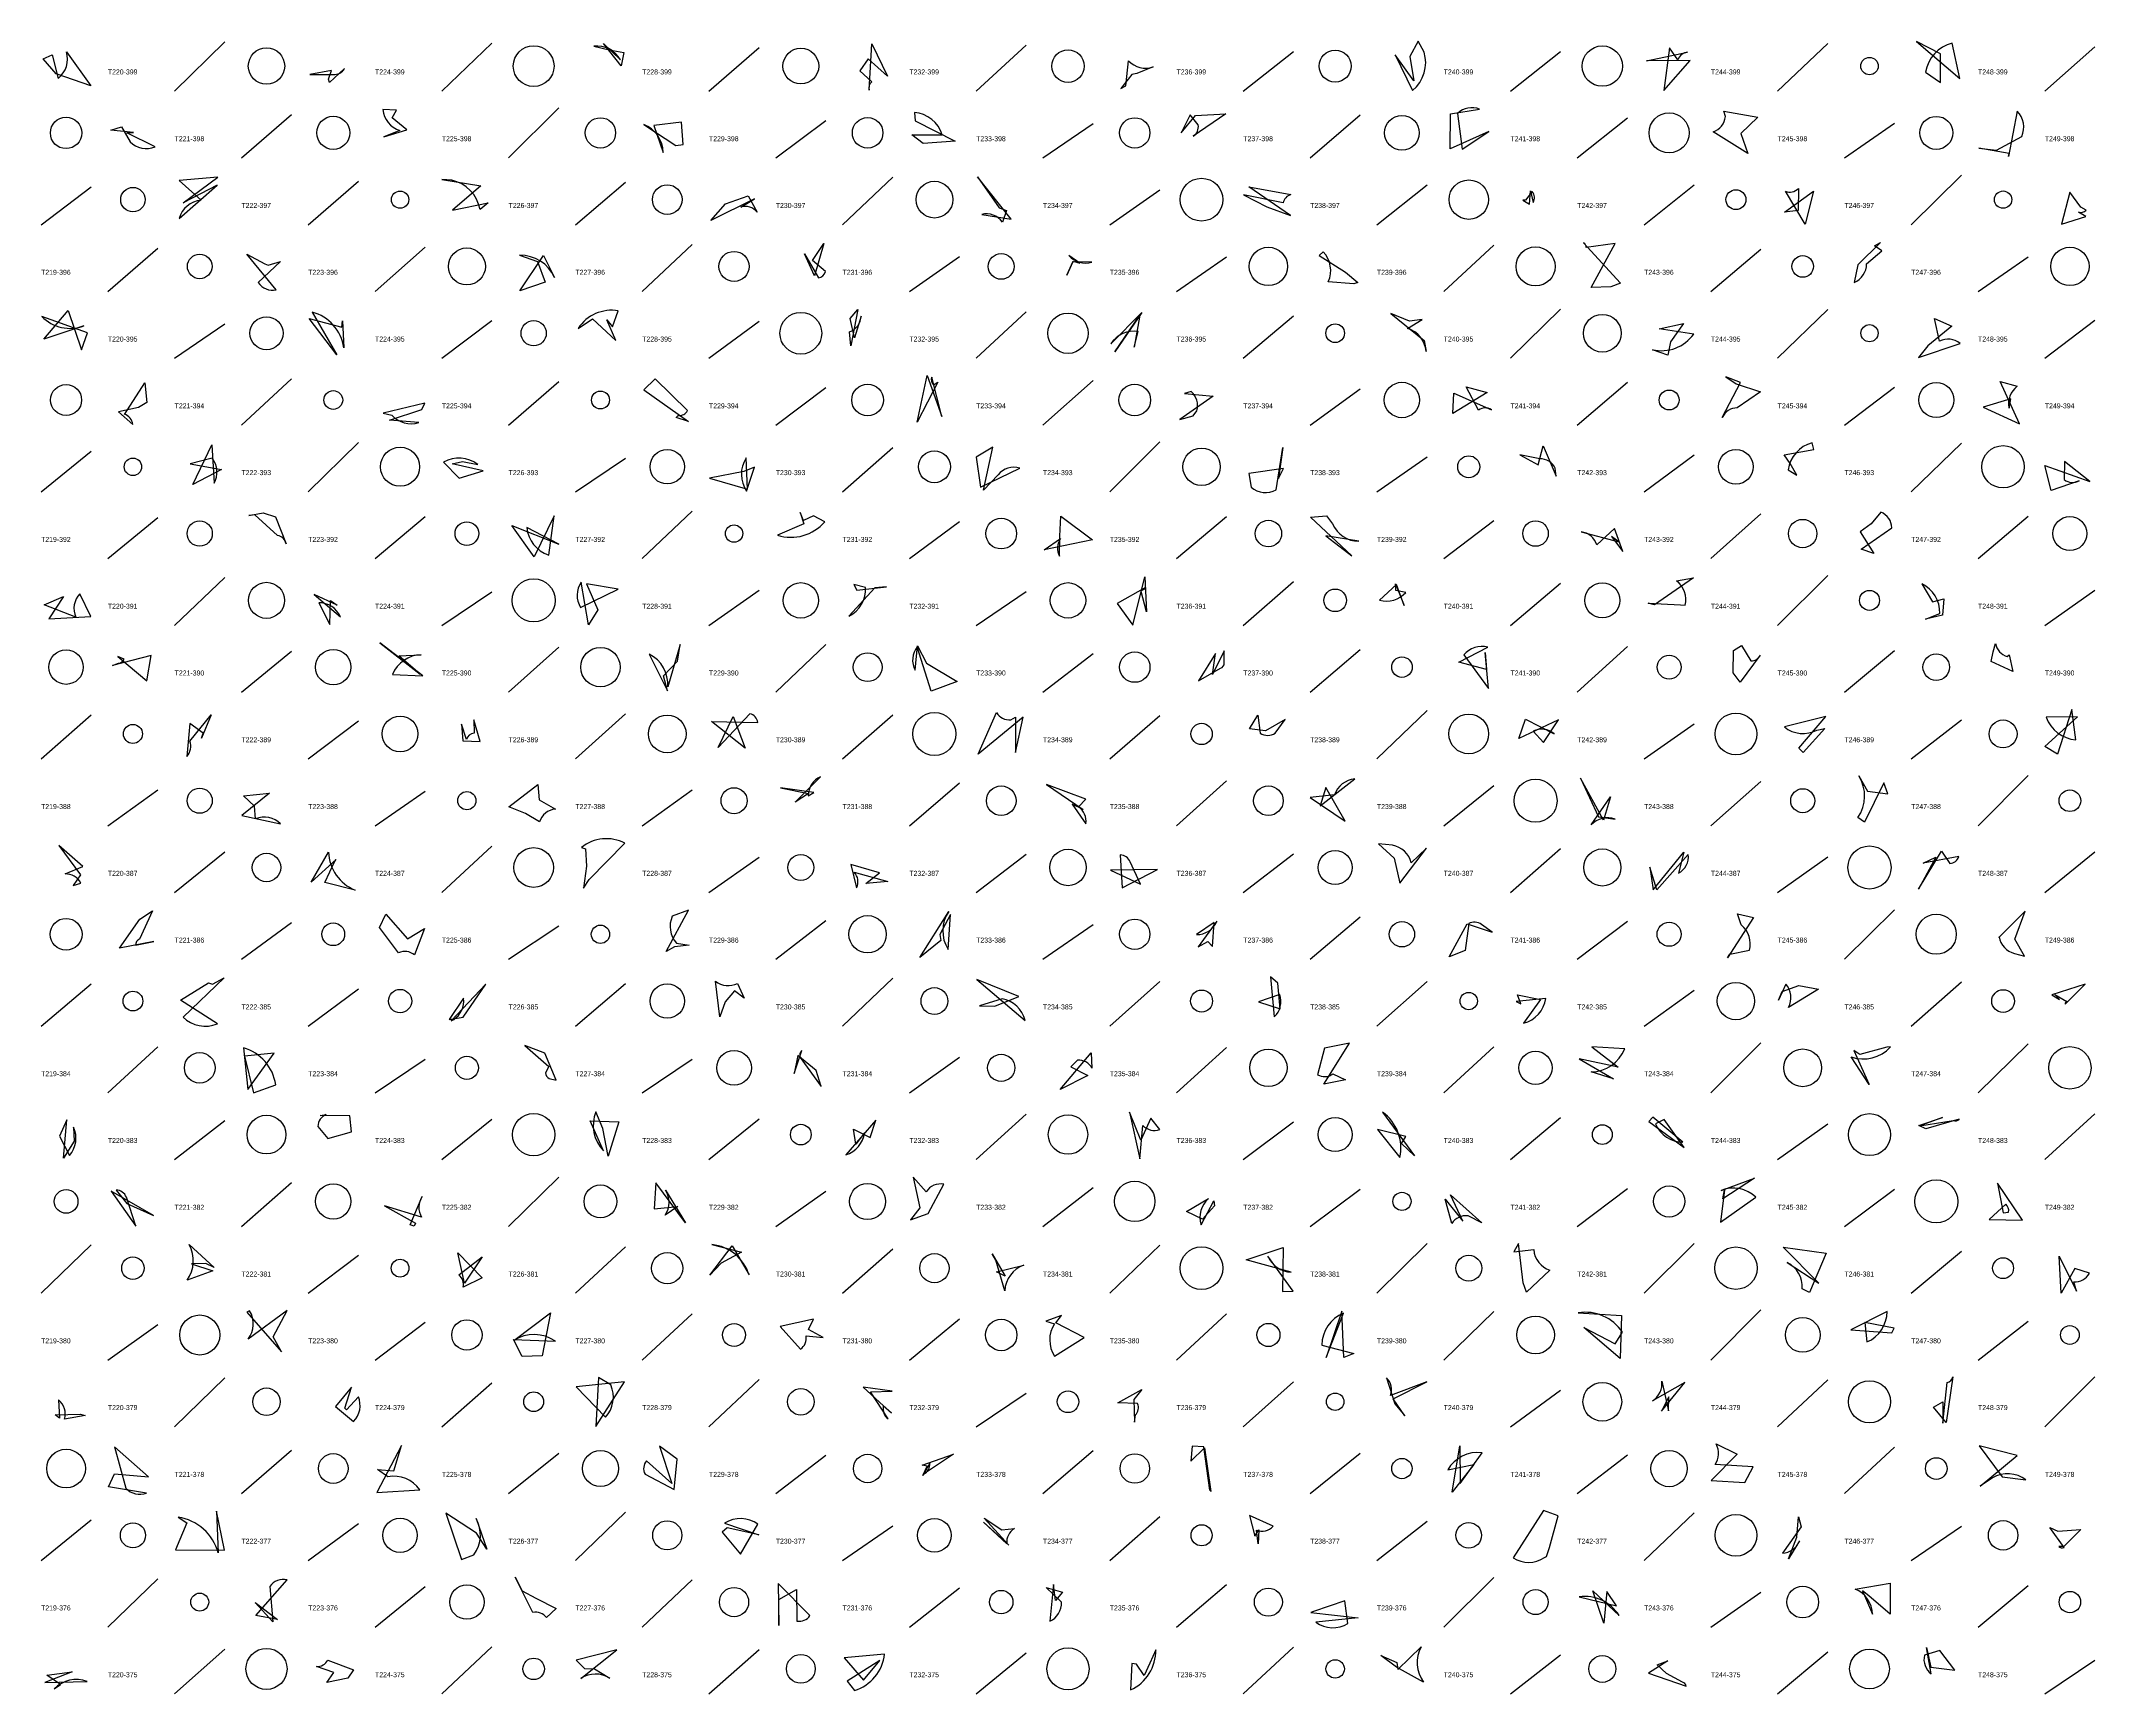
# Model space of a CAD drawing. Header units: millimetres. Extents: x -1 to 9990, y 0 to 15990.
# Drawn here: x 8760 to 9990, y 15000 to 15990 of the extents above; entities that cross this region are included whole.
import ezdxf

# ---------------------------------------------------------------- set-up
doc = ezdxf.new("R2010")
doc.units = ezdxf.units.MM
doc.layers.add('TEXT', color=3, linetype='Continuous')
doc.layers.add('WALL', color=1, linetype='Continuous')

msp = doc.modelspace()

# ---------------------------------------------------------------- linework, layer by layer
for points in [[(8761.3, 15979.4), (8766.6, 15981.8), (8770.3, 15967.6, 0.3), (8775.2, 15983.5), (8789.7, 15963.1), (8769.1, 15970.3)], [(9107.4, 15975.2), (9096.8, 15988.6), (9107, 15978.8, 0.3), (9091, 15986.9), (9100.3, 15984.8), (9109, 15983.1)], [(9255.3, 15979.4), (9250.4, 15972.2), (9257.5, 15965.5, 0.3), (9255.9, 15960.6), (9257.5, 15988.3), (9267, 15968.9)], [(9406.6, 15961.5), (9409.6, 15963.1), (9411.3, 15978.2, 0.3), (9426, 15974.5), (9416.3, 15970.5), (9413.3, 15969.9)], [(9582.1, 15966.2), (9570.9, 15981.8), (9581.4, 15960.4, 0.3), (9588.3, 15983.4), (9584.7, 15990), (9579.7, 15980.8)], [(9747.7, 15978.4), (9721.5, 15978.1), (9746.1, 15983.3, 0.3), (9740.3, 15978.8), (9735.2, 15985.9), (9731.8, 15960.3)], [(9883.1, 15989.8), (9909, 15967.5), (9904.5, 15988.8, 0.3), (9888.6, 15971.3), (9897.5, 15965.2), (9897.5, 15982.4)], [(8934, 15972.4), (8921, 15969.9), (8934.9, 15970, 0.3), (8941.8, 15973.6), (8932.8, 15965.1), (8932.2, 15967.2)], [(8970.2, 15944), (8972.8, 15948.6), (8964.6, 15949, 0.3), (8974.8, 15936.5), (8965.2, 15932.7), (8979, 15936.8)], [(9143.6, 15941.5), (9126.9, 15939.5), (9132.6, 15923.2, 0.3), (9120.9, 15940.1), (9140.2, 15927.4), (9144.6, 15928.1)], [(9288.2, 15928.6), (9281.5, 15933.9), (9299.7, 15933.8, 0.3), (9283, 15947.3), (9283.5, 15942.3), (9307.4, 15930)], [(9451.4, 15945.4), (9469.6, 15946.5), (9450, 15933, 0.3), (9453, 15939.8), (9448.1, 15945.8), (9442.8, 15935)], [(9603.8, 15925.4), (9604, 15946.5), (9621.5, 15949.2, 0.3), (9608.3, 15946.6), (9611.1, 15925.2), (9627, 15935.9)], [(9778, 15934.6), (9782.1, 15922.6), (9761.4, 15935.6, 0.3), (9768.7, 15944.8), (9767.8, 15948), (9788.1, 15944.5)], [(9920.5, 15925.8), (9931.1, 15924.7), (9946.2, 15932.9, 0.3), (9943.5, 15948.1), (9938.3, 15920.9), (9938.6, 15922.6)], [(8801.8, 15936.6), (8808.1, 15938.6), (8813.3, 15929.6, 0.3), (8828.3, 15926.6), (8811.3, 15935), (8815.3, 15935.3)], [(8865.8, 15908.4), (8842.6, 15906.5), (8855.8, 15894.7, 0.3), (8842.6, 15883.7), (8865.5, 15903.7), (8845.1, 15893)], [(9006.3, 15888.7), (9027.8, 15893), (9022.9, 15889.2, 0.3), (9005.9, 15906.7), (9000.1, 15907), (9023.3, 15903.2)], [(9333.7, 15890.2), (9338.1, 15888.6), (9335.7, 15881.6, 0.3), (9323.3, 15886.2), (9341, 15883.4), (9320.9, 15908.6)], [(9169.8, 15892.5), (9183.4, 15897.3), (9188.9, 15887.5, 0.3), (9179.1, 15890.6), (9187.2, 15895.5), (9161.1, 15882.5)], [(9508.2, 15885.6), (9483.2, 15902.6), (9508.5, 15898, 0.3), (9503.9, 15893), (9480.2, 15897.8), (9494.1, 15890.8)], [(9651.4, 15892.3), (9652, 15900.3), (9653.6, 15893.3, 0.3), (9653, 15899.9), (9649, 15894.7), (9647.4, 15894.6)], [(9821.5, 15900), (9816.4, 15880.3), (9804.6, 15900, 0.3), (9812.4, 15901.7), (9812.3, 15888.5), (9804, 15887.5)], [(9969.9, 15880.3), (9984.5, 15885), (9980.1, 15887.6, 0.3), (9984.8, 15888.7), (9981.5, 15890.6), (9975, 15899.5)], [(9223.1, 15849.4), (9217.1, 15862.5), (9225.5, 15848.2, 0.3), (9229.7, 15851.9), (9222, 15858.5), (9228.8, 15868.7)], [(9688.4, 15842.4), (9702.7, 15868.8), (9685.4, 15866.3, 0.3), (9683.7, 15869.2), (9705.8, 15844.9), (9700.1, 15842.7)], [(9861.5, 15869.3), (9848, 15855.9), (9845.8, 15845.4, 0.3), (9853.3, 15856.6), (9862.4, 15864.3), (9857.9, 15867.3)], [(8896, 15855.8), (8903.3, 15858), (8890, 15845.3, 0.3), (8900.8, 15841), (8883.2, 15862.4), (8894.1, 15856.6)], [(9046.8, 15840.4), (9060.9, 15861.5), (9067.5, 15848.4, 0.3), (9046.5, 15861.7), (9057.2, 15857.9), (9061.9, 15845.5)], [(9378, 15858.1), (9382.1, 15856.9), (9375.5, 15861.6, 0.3), (9389.3, 15857.6), (9377.9, 15857.7), (9374.4, 15849.7)], [(9548.5, 15845.4), (9546.2, 15844.5), (9530.9, 15845.8, 0.3), (9527.9, 15863.8), (9525.4, 15861.6), (9541.1, 15851.5)], [(8784.2, 15805.1), (8787.8, 15815.3), (8760.4, 15825.1, 0.3), (8785.7, 15819.4), (8761.6, 15811.4), (8776.3, 15828.7)], [(8940.1, 15818.7), (8940.6, 15822.5), (8941.3, 15806.3, 0.3), (8922.3, 15827.6), (8937.1, 15802), (8920.6, 15823.8)], [(9098.8, 15823), (9102.2, 15818.9), (9105.7, 15828.4, 0.3), (9081.7, 15817.9), (9090.3, 15823.7), (9104.3, 15810.7)], [(9249.2, 15829.2), (9244.9, 15807.4), (9244.2, 15815.8, 0.3), (9251.1, 15825.3), (9247.2, 15812.3), (9244.5, 15823.9)], [(9418, 15825.8), (9414.7, 15806.6), (9417.1, 15816, 0.3), (9400.6, 15808.6), (9419.2, 15827.5), (9403, 15803.8)], [(9568.4, 15826.8), (9588.3, 15810.6), (9589.5, 15804.1, 0.3), (9578.4, 15817.9), (9587.1, 15823.2), (9579.6, 15822.2)], [(9735.8, 15809.9), (9734.3, 15801.8), (9725, 15805.1, 0.3), (9749.8, 15814.5), (9729.1, 15817.7), (9743.6, 15820.8)], [(9889.9, 15807.4), (9884.4, 15800.5), (9909.2, 15808.8, 0.3), (9896.9, 15810.3), (9894, 15823.9), (9904.4, 15819.3)], [(8818.3, 15770.6), (8806.3, 15768), (8815, 15760.4, 0.3), (8809.9, 15766.4), (8822.2, 15785.2), (8823.3, 15773.6)], [(9147.7, 15762.2), (9140.4, 15764.5), (9141.6, 15765.7, 0.3), (9147.2, 15768.7), (9127.7, 15787.7), (9121, 15781)], [(9290.6, 15789.7), (9299.5, 15765.2), (9293.4, 15788.7, 0.3), (9294.4, 15784), (9297.1, 15785.7), (9284.7, 15761.7)], [(9605.4, 15767), (9606.1, 15779), (9628.6, 15769.2, 0.3), (9620.9, 15769), (9613.5, 15782.9), (9626.1, 15779.5)], [(9775.1, 15784.7), (9789.8, 15779.9), (9775.8, 15770.3, 0.3), (9766.8, 15764.5), (9777.8, 15785.4), (9768.9, 15788.9)], [(9944.8, 15760.7), (9933.2, 15786.1), (9943.5, 15783.2, 0.3), (9938.6, 15770.1), (9939.6, 15775.8), (9923.1, 15770.7)], [(8989.8, 15773.1), (8964.8, 15767.1), (8970, 15766, 0.3), (8986.2, 15761.5), (8968.7, 15763), (8988.1, 15769.4)], [(9441.9, 15763.3), (9449.9, 15765.6), (9452.1, 15768.5, 0.3), (9448.7, 15780.1), (9444.8, 15778.8), (9462, 15777.2)], [(8850.9, 15724.4), (8862.2, 15748.1), (8863.6, 15725.1, 0.3), (8862.4, 15740.2), (8849.3, 15736.7), (8868, 15733.3)], [(9320.1, 15740.7), (9322.6, 15722.7), (9346.1, 15734.2, 0.3), (9333.2, 15730.2), (9324.3, 15721), (9330, 15746.8)], [(9504, 15734), (9483.3, 15731), (9484.7, 15722.7, 0.3), (9499.7, 15721.1), (9503.7, 15746.5), (9501, 15728)], [(9659.6, 15747.6), (9667.3, 15729.3), (9666.8, 15734.1, 0.3), (9657.6, 15739.8), (9645.6, 15742.2), (9656.5, 15736.1)], [(9803.9, 15742.1), (9821.6, 15745.4), (9820.6, 15749.4, 0.3), (9806.3, 15733.2), (9811.5, 15729.9), (9807.4, 15737)], [(9006.2, 15736.8), (9012.4, 15738.1), (9021.5, 15736.4, 0.3), (9001.1, 15737.7), (9010.4, 15728.1), (9024.8, 15732.6)], [(9160.4, 15728.2), (9183, 15721.6), (9182.3, 15740.3, 0.3), (9182.5, 15720.3), (9187.2, 15734.8), (9180.8, 15732.2)], [(9986.9, 15726.1), (9971.7, 15738.1), (9971.6, 15727.3, 0.3), (9980.6, 15726.6), (9963.7, 15720.7), (9960.1, 15735.7)], [(8893.1, 15707.5), (8900.4, 15705.1), (8906.7, 15688.9, 0.3), (8901.6, 15693.9), (8888, 15706.2), (8884.5, 15705.8)], [(9214.7, 15707.6), (9216.7, 15700.8), (9201, 15694, 0.3), (9229.4, 15702.1), (9222.6, 15705.7), (9216.5, 15702.9)], [(9857.5, 15683.1), (9850.1, 15685.6), (9868.4, 15698.4, 0.3), (9861.8, 15707.8), (9856, 15700.8), (9849.4, 15696.1)], [(9042, 15699.8), (9070, 15688.7), (9050.9, 15698.6, 0.3), (9064, 15682.1), (9067.2, 15705.6), (9055.3, 15681)], [(9389.7, 15691.2), (9360.8, 15685.2), (9370.6, 15692.1, 0.3), (9370, 15681.5), (9370.1, 15693.5), (9370.7, 15705.4)], [(9520.3, 15704.8), (9529.8, 15705.7), (9533.5, 15700.8, 0.3), (9549.2, 15690.4), (9529.5, 15693.7), (9544.9, 15681.7)], [(9707.2, 15684.3), (9702.2, 15698.1), (9691.7, 15688.2, 0.3), (9682.4, 15696), (9704.8, 15690.1), (9700.4, 15693.3)], [(8764.6, 15644), (8789.7, 15645.4), (8783.2, 15659, 0.3), (8780.8, 15644.9), (8761.8, 15652.3), (8773.5, 15657.4)], [(8937.3, 15652.1), (8923.6, 15658.5), (8939.3, 15645.1, 0.3), (8926.3, 15653.6), (8932.9, 15640.6), (8933.4, 15655)], [(9093.4, 15649.3), (9087.9, 15640.3), (9083.5, 15665.9, 0.3), (9083.1, 15650.7), (9105.7, 15661.7), (9086.7, 15664.9)], [(9266.3, 15663.1), (9259.3, 15662.4), (9243.8, 15645.6, 0.3), (9253.8, 15662.7), (9246.7, 15664.5), (9248.5, 15661.1)], [(9421.1, 15669.1), (9422.1, 15648.2), (9418.6, 15661.1, 0.3), (9421.5, 15662.6), (9404.4, 15653.2), (9413.9, 15640.1)], [(9576.4, 15651.9), (9571.8, 15664.4), (9561.5, 15655.2, 0.3), (9577.3, 15659.8), (9571.3, 15661), (9571.2, 15664.8)], [(9722.5, 15653.4), (9741.8, 15652.4), (9744.7, 15652.1, 0.3), (9739.5, 15666.6), (9749.6, 15668.5), (9726.3, 15652.4)], [(9898.8, 15646.1), (9888.5, 15643.7), (9897.1, 15647.2, 0.3), (9886.3, 15664.8), (9892.7, 15654.1), (9899.6, 15656)], [(8825.9, 15622), (8802.8, 15615.9), (8806.4, 15617.4, 0.3), (8809.8, 15619.8), (8805.9, 15621.3), (8823.3, 15606.8)], [(8987.1, 15610.7), (8974.3, 15621.7), (8987.6, 15622.4, 0.3), (8970.5, 15610.6), (8988.7, 15609.8), (8962.8, 15629.6)], [(9141.2, 15618.5), (9142.7, 15628.6), (9135.3, 15603.2, 0.3), (9124.2, 15622.8), (9135.2, 15600.8), (9132.7, 15609.7)], [(9308.6, 15606.4), (9293, 15600.6), (9284.7, 15627.2, 0.3), (9283.5, 15613.1), (9284.9, 15627.8), (9290.2, 15617.4)], [(9463.3, 15623.1), (9453.1, 15606.8), (9466.4, 15614.3, 0.3), (9468.6, 15617.5), (9468.6, 15624.7), (9461.5, 15610.5)], [(9625.6, 15613.5), (9609, 15617.9), (9626.5, 15626.9, 0.3), (9612, 15622.3), (9626.8, 15602.2), (9624.9, 15623.8)], [(9773.6, 15625), (9778.4, 15627.9), (9784, 15618.8, 0.3), (9789.6, 15622.1), (9777.6, 15605.9), (9773.3, 15611.6)], [(9927.9, 15618.3), (9929, 15624.2), (9930.5, 15629.2, 0.3), (9937.5, 15621.4), (9938.7, 15622.3), (9940.9, 15612.4)], [(8857, 15575.4), (8849, 15581.2), (8847.2, 15561.5, 0.3), (8849, 15570.7), (8861.9, 15586.5), (8856.1, 15572.4)], [(9181.6, 15566.4), (9161.5, 15582.4), (9189.3, 15581.9, 0.3), (9184.5, 15587.1), (9165.4, 15566.9), (9174.5, 15585.4)], [(9348.1, 15585), (9321.2, 15562.8), (9332.2, 15587.8, 0.3), (9340.8, 15583.5), (9343.6, 15585), (9343.5, 15563.9)], [(9483.6, 15578.1), (9488.6, 15586.3), (9490.1, 15575.4, 0.3), (9499.1, 15575.5), (9505, 15583.7), (9493.2, 15576.9)], [(9812.7, 15566.5), (9828.9, 15585.4), (9804, 15579.2, 0.3), (9823.5, 15577.3), (9828.3, 15578.2), (9815.3, 15563.9)], [(9960.1, 15567.4), (9979.6, 15585.3), (9960.9, 15585, 0.3), (9978.5, 15571.5), (9976.1, 15589.6), (9967.6, 15562.9)], [(9022.9, 15570.4), (9019.1, 15583.4), (9019.3, 15575.5, 0.3), (9014.7, 15571.7), (9011.8, 15580.9), (9012.6, 15570.9)], [(9645, 15572.2), (9648.9, 15583.9), (9666.2, 15575, 0.3), (9653.6, 15576.7), (9659.7, 15569.8), (9668.7, 15583.5)], [(9219.5, 15539.3), (9211.7, 15534.2), (9226.8, 15549.3, 0.3), (9219.4, 15538), (9222.7, 15539.9), (9202.8, 15542.7)], [(9529.4, 15542.9), (9526.1, 15532), (9546.7, 15548, 0.3), (9534.6, 15538.5), (9520, 15537), (9541, 15522.8)], [(9682, 15548.4), (9692.7, 15525.3), (9702.7, 15523.9, 0.3), (9688.3, 15520.5), (9699.8, 15537.3), (9695.7, 15523.3)], [(9863.6, 15545.7), (9852, 15522.1), (9848.1, 15524.9, 0.3), (9848.6, 15549.8), (9853.8, 15540.8), (9866, 15539.2)], [(8896.7, 15539.6), (8880.2, 15526.2), (8903.4, 15521.2, 0.3), (8888.5, 15524.1), (8887.8, 15531.7), (8881.2, 15537.9)], [(9057.4, 15544.7), (9058.2, 15535.6), (9068, 15529.9, 0.3), (9058.4, 15522.3), (9050.2, 15527.3), (9040.2, 15531.4)], [(9384, 15529.7), (9377.4, 15532.9), (9385.7, 15521.2, 0.3), (9381.2, 15531.3), (9385.7, 15536), (9362.2, 15544.7)], [(9084.9, 15482.7), (9088.3, 15487.9), (9109.6, 15509.5, 0.3), (9083.6, 15507), (9086.1, 15506.1), (9086.6, 15495.7)], [(8783.7, 15490.5), (8779.3, 15484.3), (8783.8, 15485.7, 0.3), (8774.4, 15491.1), (8785.1, 15495.6), (8770.7, 15508.1)], [(8936.7, 15499.8), (8921.8, 15486.2), (8932.2, 15504.2, 0.3), (8948.1, 15481.5), (8930, 15486), (8935.9, 15498.7)], [(9400.5, 15493.3), (9418.4, 15485), (9412.3, 15498.4, 0.3), (9406.3, 15502.5), (9407.4, 15482.9), (9428.5, 15493.7)], [(9573.8, 15485.7), (9589.6, 15506.5), (9580.6, 15497.8, 0.3), (9569.3, 15508.3), (9560.9, 15509.2), (9570.3, 15500.6)], [(9725.5, 15481.6), (9743.9, 15504.2), (9740.6, 15491.5, 0.3), (9746.5, 15502.8), (9727.7, 15481.6), (9723.4, 15495.2)], [(9884.3, 15482.1), (9898.1, 15504.7), (9903.2, 15497.4, 0.3), (9908.4, 15501.5), (9887.1, 15497.5), (9894.8, 15501.1)], [(9262.2, 15491.7), (9245, 15496.7), (9248.4, 15482.8, 0.3), (9247, 15492.2), (9267.2, 15486.7), (9254, 15485.4)], [(8819.1, 15464.1), (8826.7, 15469), (8819, 15452.1, 0.3), (8816.6, 15448.4), (8827.5, 15450.7), (8806.9, 15446.6)], [(8979.4, 15452.3), (8989.7, 15458.4), (8983.7, 15442.6, 0.3), (8974.1, 15443.8), (8962.6, 15459.1), (8966.4, 15467)], [(9134.3, 15444.7), (9147.8, 15469.5), (9138, 15465.8, 0.3), (9140.6, 15449.7), (9148.2, 15448.5), (9139.4, 15447.4)], [(9298.8, 15451.2), (9286.2, 15441.1), (9303.6, 15468.7, 0.3), (9303.2, 15445.9), (9304.7, 15466.9), (9298.2, 15454.8)], [(9461.5, 15447.6), (9462.6, 15462.1), (9451.9, 15454.8, 0.3), (9464.2, 15462.8), (9452.9, 15447.5), (9458.7, 15450.6)], [(9614, 15461.2), (9629, 15456.3), (9622.7, 15460.8, 0.3), (9615, 15461.4), (9612.9, 15445.3), (9603.3, 15441.4)], [(9770, 15440.9), (9771.3, 15443.1), (9783.1, 15445.4, 0.3), (9778.2, 15460.6), (9776, 15467.3), (9785.5, 15465.1)], [(9948.3, 15468.8), (9932.4, 15453.1), (9932.6, 15453.5, 0.3), (9941.9, 15443.5), (9947.8, 15441.9), (9942.1, 15452)], [(8862.6, 15425.1), (8869.7, 15429), (8845, 15405.4, 0.3), (8865.6, 15401.4), (8843.4, 15415.5), (8860.2, 15426)], [(9026.4, 15425.1), (9005.6, 15403.1), (9007.1, 15404, 0.3), (9013, 15416.7), (9004.4, 15403.9), (9012.7, 15405.4)], [(9169.6, 15414.5), (9166.5, 15405.5), (9163.9, 15426.9, 0.3), (9177.1, 15425.6), (9181, 15416.8), (9175.2, 15421.2)], [(9345.6, 15417.8), (9320.5, 15427.9), (9349.3, 15403.4, 0.3), (9335.5, 15416.3), (9322, 15412.1), (9331.1, 15411.9)], [(9500.7, 15425.8), (9496.3, 15429.6), (9498.5, 15405.5, 0.3), (9501.8, 15418.9), (9489, 15414.6), (9502, 15410.4)], [(9812.6, 15424.4), (9824.5, 15422.1), (9806.5, 15411.2, 0.3), (9804.9, 15425.2), (9800.5, 15415.6), (9802.7, 15420.7)], [(9968.7, 15415.9), (9965.9, 15418.9), (9973.1, 15414.7, 0.3), (9972.1, 15413.2), (9984.1, 15425.2), (9964.1, 15418.7)], [(9644.1, 15418.8), (9657.9, 15415.9), (9647.8, 15401.7, 0.3), (9661.1, 15416.6), (9643.4, 15414.8), (9646.1, 15413.4)], [(9049.7, 15388.4), (9064.1, 15375.9), (9062.1, 15372.1, 0.3), (9064.3, 15368.7), (9068.4, 15367.6), (9061.6, 15383.7)], [(9543.6, 15389.7), (9528.6, 15386.8), (9524.4, 15370.9, 0.3), (9533.7, 15371.4), (9541.1, 15367.9), (9528.3, 15365.3)], [(9681.2, 15380.3), (9701.7, 15368.5), (9688.3, 15372.6, 0.3), (9708.4, 15386.3), (9688.7, 15387.6), (9704.4, 15375.5)], [(9845.7, 15385.3), (9854.8, 15365.1), (9844, 15381.5, 0.3), (9867.5, 15387.5), (9865.3, 15387.4), (9849.2, 15382.9)], [(8881.8, 15382), (8887.2, 15360.1), (8900.5, 15364.8, 0.3), (8881.2, 15386.9), (8883.8, 15362), (8899.5, 15383.8)], [(9213.3, 15382.4), (9211, 15371.6), (9215.5, 15385.4, 0.3), (9214.6, 15381.1), (9227.1, 15363.9), (9224.2, 15373.5)], [(9370.3, 15362), (9388.9, 15384), (9389.3, 15374.9, 0.3), (9380.7, 15379.6), (9376.7, 15375.7), (9386.8, 15370.4)], [(8775.4, 15343.8), (8771, 15334.1), (8777, 15322.5, 0.3), (8779.4, 15339.5), (8779.9, 15331.1), (8773.4, 15320.9)], [(8944.9, 15346.3), (8927.1, 15346.4), (8930.7, 15347, 0.3), (8925.8, 15339.9), (8931.8, 15332.6), (8946, 15336.6)], [(9099.6, 15322), (9096.5, 15338.6), (9092.3, 15348.7, 0.3), (9096.9, 15325.2), (9088.9, 15343.3), (9106, 15342.7)], [(9256.6, 15333.3), (9260, 15343.7), (9241.9, 15322.9, 0.3), (9253.1, 15336.1), (9248, 15329.2), (9246.5, 15338.3)], [(9411.9, 15348.4), (9418.1, 15320.5), (9419.9, 15340.5, 0.3), (9429.9, 15338), (9424.6, 15344.8), (9418.6, 15331.7)], [(9577.4, 15333.8), (9560.4, 15338), (9573.7, 15321.3, 0.3), (9563.3, 15348.5), (9582.6, 15322.2), (9574.7, 15329.7)], [(9744, 15327.3), (9732.1, 15344), (9726.8, 15341.4, 0.3), (9743.3, 15330.5), (9725.2, 15345.5), (9722.9, 15342.9)], [(9898.7, 15345.2), (9885.2, 15340.2), (9905.2, 15343.5, 0.3), (9908.6, 15344.2), (9888.8, 15338.5), (9884.6, 15340.5)], [(8801.9, 15301.2), (8816.7, 15280.1), (8811.1, 15297.5, 0.3), (8804.9, 15301.8), (8811.4, 15293.8), (8827.3, 15286.5)], [(9127.1, 15290.5), (9141.4, 15291.9), (9133.8, 15286.8, 0.3), (9134, 15301.7), (9146, 15282.2), (9128.1, 15306.2)], [(9280.6, 15284), (9291.3, 15287.8), (9300.6, 15305.3, 0.3), (9290.1, 15300.8), (9282.3, 15309.6), (9286.2, 15291.2)], [(9768.1, 15301.9), (9765.7, 15282.6), (9786.9, 15297.5, 0.3), (9766.2, 15301.6), (9786.2, 15309), (9767.1, 15296.6)], [(9931.6, 15306), (9935.1, 15288.2), (9938.2, 15288.5, 0.3), (9936.6, 15293.4), (9926.6, 15284.1), (9946.6, 15283.7)], [(8983.4, 15280.1), (8981.1, 15281), (8988.3, 15297.9, 0.3), (8987.9, 15285.5), (8965.7, 15292.3), (8984.2, 15282)], [(9455.5, 15284.4), (9445.9, 15289), (9459.1, 15296.7, 0.3), (9454.7, 15281), (9462.4, 15295.4), (9462.7, 15292.4)], [(9604.1, 15299), (9622.9, 15282.1), (9614.6, 15286.3, 0.3), (9604.9, 15281.7), (9600.9, 15296.4), (9611.4, 15283.1)], [(8850.1, 15257.6), (8862.8, 15253.4), (8847.4, 15247.9, 0.3), (8848.6, 15269.1), (8863.6, 15255.5), (8858.6, 15257.8)], [(9160.5, 15250.9), (9173.8, 15268.4), (9184, 15251, 0.3), (9161.8, 15269.1), (9179.4, 15264.5), (9167.3, 15258)], [(9503.4, 15241), (9509.8, 15241.3), (9494.7, 15262.2, 0.3), (9508.7, 15252.7), (9481.7, 15260.1), (9503.8, 15267.4)], [(9644.7, 15269.7), (9641.9, 15264.7), (9653.9, 15266.1, 0.3), (9663.6, 15253.8), (9649.6, 15240.7), (9647.6, 15246.2)], [(9829.1, 15264), (9819, 15240.5), (9814.7, 15242.7, 0.3), (9805.7, 15258.5), (9824.6, 15246), (9803.2, 15267.5)], [(9009.5, 15264.2), (9024.1, 15249.2), (9012.7, 15243.6, 0.3), (9010.2, 15251), (9024.1, 15261.8), (9013.6, 15246.1)], [(9337.4, 15250.3), (9332.2, 15252.8), (9348.5, 15256.9, 0.3), (9337.1, 15241.5), (9331.7, 15259.8), (9329.5, 15263.5)], [(9968.6, 15262.1), (9979, 15241.2), (9977.4, 15246.8, 0.3), (9986.7, 15252), (9978, 15254.8), (9969.7, 15240.1)], [(8899, 15213.9), (8907.4, 15229.6), (8884.1, 15212.5, 0.3), (8884.9, 15229.5), (8883.2, 15228.7), (8903.9, 15204.9)], [(9048.1, 15202.2), (9043, 15212.2), (9068, 15211.3, 0.3), (9043.1, 15211.7), (9065, 15228.2), (9060, 15202.5)], [(9539, 15229.2), (9529.6, 15201.6), (9539.9, 15228, 0.3), (9527, 15208.9), (9546.2, 15203.9), (9540.1, 15201.5)], [(9683.9, 15219.5), (9702.6, 15209.7), (9707, 15216.6, 0.3), (9680.6, 15228.2), (9706.4, 15226.7), (9705.6, 15200.9)], [(9869.8, 15219.1), (9852.2, 15222.5), (9853.5, 15210.8, 0.3), (9865.5, 15229.1), (9843.9, 15218), (9868.4, 15216.3)], [(9222.5, 15224.4), (9202.6, 15220), (9214.8, 15206.5, 0.3), (9218.1, 15214.4), (9228.3, 15213.5), (9219.6, 15218.3)], [(9371.1, 15226.7), (9361.8, 15223.3), (9366.9, 15221.7, 0.3), (9367, 15202.3), (9384.6, 15213.5), (9367.8, 15222.3)], [(8946, 15183.7), (8936.3, 15172.2), (8947.2, 15163.2, 0.3), (8950, 15178), (8943, 15170.1), (8941.9, 15171.2)], [(9109.4, 15187), (9080.4, 15184), (9098, 15165.7, 0.3), (9101.2, 15185.1), (9093.9, 15189.5), (9092.3, 15160.2)], [(9252.3, 15183.7), (9269.3, 15168.1), (9264.4, 15172.5, 0.3), (9267.4, 15164.7), (9256.7, 15181), (9269.6, 15181.4)], [(9414.5, 15176.4), (9414.8, 15162.8), (9415.4, 15167.1, 0.3), (9416.7, 15173.9), (9404.8, 15174.4), (9419.2, 15182.3)], [(9569.8, 15176.8), (9589.9, 15187), (9568.1, 15178.8, 0.3), (9565.7, 15189.3), (9570.8, 15173.8), (9576.8, 15166.6)], [(9730.4, 15169.4), (9744.4, 15186.6), (9725, 15175.6, 0.3), (9730.6, 15187.4), (9734.7, 15169.5), (9734.8, 15178)], [(9898.9, 15174.9), (9898.9, 15162.1), (9901.5, 15186.5, 0.3), (9904.9, 15189.9), (9901, 15162.6), (9893.3, 15171.8)], [(8783.6, 15167.5), (8786.5, 15166.7), (8774, 15164.5, 0.3), (8770.5, 15176.1), (8771, 15165.2), (8768.4, 15167.2)], [(8824.4, 15130), (8803.9, 15147.9), (8810.8, 15123.2, 0.3), (8823.1, 15120.3), (8800.4, 15124.1), (8804, 15131.9)], [(8975.8, 15148.7), (8961.1, 15120.7), (8986.8, 15122.2, 0.3), (8967.7, 15130), (8961.4, 15134.5), (8971.2, 15133.6)], [(9130.3, 15148.3), (9137.7, 15126.1), (9122.5, 15139.7, 0.3), (9121.7, 15131.7), (9139.1, 15122.5), (9141, 15140.7)], [(9287.6, 15137.1), (9306.5, 15143.7), (9288.5, 15131.6, 0.3), (9292.3, 15138.2), (9288, 15130.9), (9290.7, 15136.4)], [(9448.6, 15139.4), (9456.7, 15147.3), (9460.6, 15121.3, 0.3), (9459.9, 15122), (9456.4, 15147.9), (9449.4, 15148.4)], [(9609.6, 15148.6), (9609.8, 15126.1), (9623, 15144.5, 0.3), (9602.4, 15134.2), (9618, 15137.5), (9605.1, 15120.9)], [(9780.3, 15126.7), (9785.4, 15136.1), (9762.5, 15137.4, 0.3), (9763.1, 15149.7), (9775.7, 15143.7), (9760.1, 15127.9)], [(9920.7, 15148.6), (9934.4, 15130), (9948.7, 15128.2, 0.3), (9928.6, 15129.4), (9921.2, 15124.5), (9943.4, 15142.8)], [(8869.9, 15086.1), (8865.1, 15109.5), (8866.1, 15084.5, 0.3), (8842.1, 15105.8), (8847.3, 15102.5), (8840.6, 15086.3)], [(9002.3, 15108.3), (9011.8, 15080.6), (9019.2, 15083.4, 0.3), (9020.5, 15105), (9026.9, 15086.8), (9020.7, 15096.2)], [(9167.9, 15096.9), (9178.8, 15083.7), (9189.3, 15101.7, 0.3), (9169.3, 15102.3), (9189.9, 15095.2), (9170.8, 15099.4)], [(9324.7, 15105.2), (9335.4, 15098.3), (9342.9, 15099, 0.3), (9338.4, 15089.9), (9324.4, 15102.8), (9339.5, 15089.2)], [(9489.2, 15098.2), (9488.8, 15089.9), (9487.8, 15098.1, 0.3), (9497.9, 15100.4), (9483.7, 15106.9), (9486.9, 15094.5)], [(9668.5, 15106.7), (9659.8, 15109.9), (9641.6, 15081.5, 0.3), (9660.3, 15081.7), (9661.5, 15082.4), (9663.3, 15087.7)], [(9812.5, 15106), (9814.1, 15100.1), (9802.8, 15084.4, 0.3), (9813.1, 15091.6), (9806.4, 15080.9), (9811.5, 15093.8)], [(9981.5, 15098.4), (9971.3, 15088.4), (9968.4, 15088.4, 0.3), (9971.5, 15087.7), (9963, 15099.7), (9967.7, 15097.5)], [(8901.5, 15044.5), (8888.6, 15047), (8907.3, 15068.3, 0.3), (8897, 15064.4), (8898.8, 15043.2), (8888.3, 15054.8)], [(9056.2, 15057.3), (9068.4, 15051.2), (9062.6, 15045.7, 0.3), (9054.6, 15048.8), (9044, 15069.9), (9048.2, 15061.8)], [(9201.8, 15056.6), (9212.5, 15062.6), (9212.7, 15043.6, 0.3), (9220.4, 15046.9), (9201.5, 15066.1), (9201.9, 15040.9)], [(9367.5, 15055.9), (9366.4, 15065.6), (9364.1, 15043.5, 0.3), (9371.2, 15054.9), (9362, 15063.7), (9371.8, 15060.9)], [(9520.5, 15048.7), (9548.8, 15045.5), (9523.5, 15042.9, 0.3), (9542.6, 15042.2), (9540.7, 15055.7), (9522, 15049.3)], [(9695.8, 15042.3), (9689.3, 15061.8), (9705, 15047, 0.3), (9681.2, 15058.1), (9703.4, 15052.7), (9697.7, 15061.3)], [(9854.6, 15058.7), (9850.8, 15061.8), (9856.8, 15047.7, 0.3), (9846.4, 15062.8), (9867.3, 15066.4), (9867.3, 15047.8)], [(8931.2, 15006.8), (8935.4, 15012.9), (8924.9, 15016.4, 0.3), (8931.7, 15020.3), (8947.2, 15014.5), (8943.7, 15009.4)], [(9085.4, 15015.2), (9091.5, 15015.1), (9100.7, 15009.4, 0.3), (9083.2, 15009.2), (9104.9, 15026.5), (9080.4, 15020.3)], [(9262.3, 15020.1), (9242.8, 15007.7), (9247.1, 15002, 0.3), (9265.1, 15023.9), (9240.9, 15021.6), (9252.5, 15008.3)], [(9416.1, 15017.8), (9413.2, 15018.2), (9412.5, 15002.4, 0.3), (9427.6, 15026.5), (9424, 15018.4), (9420.6, 15011.1)], [(9571.9, 15018.9), (9572.5, 15014.6), (9586.5, 15028.2, 0.3), (9588, 15007.1), (9571.7, 15016), (9562.3, 15023)], [(9734.3, 15019.9), (9722.6, 15012.4), (9745.2, 15004.7, 0.3), (9743.1, 15007), (9733.4, 15012.2), (9727.8, 15017.4)], [(9906.1, 15014.3), (9897.1, 15026), (9887.9, 15023.2, 0.3), (9892, 15012), (9889.1, 15027.8), (9891.8, 15016)], [(8778.7, 15013.3), (8762.3, 15006.9), (8787.6, 15007.4, 0.3), (8767.9, 15003), (8771.7, 15005.6), (8763.5, 15011.3)]]:
    msp.add_lwpolyline(points, format="xyb", close=True)
for centre, radius in [((8895, 15975), 10.9), ((9055, 15975), 12.2), ((9215, 15975), 10.7), ((9375, 15975), 9.73), ((9535, 15975), 9.55), ((9695, 15975), 12.1), ((9855, 15975), 5.21), ((8775, 15935), 9.44), ((8935, 15935), 9.91), ((9095, 15935), 9.08), ((9255, 15935), 9.15), ((9415, 15935), 9.08), ((9575, 15935), 10.4), ((9735, 15935), 12), ((9895, 15935), 9.9), ((9295, 15895), 11), ((9455, 15895), 12.8), ((9615, 15895), 11.8), ((8815, 15895), 7.33), ((8975, 15895), 5.18), ((9135, 15895), 8.89), ((9775, 15895), 5.96), ((9935, 15895), 5.19), ((8855, 15855), 7.37), ((9015, 15855), 11.1), ((9175, 15855), 9.02), ((9335, 15855), 7.72), ((9495, 15855), 11.5), ((9655, 15855), 11.7), ((9815, 15855), 6.46), ((9975, 15855), 11.5), ((8895, 15815), 9.89), ((9055, 15815), 7.57), ((9215, 15815), 12.5), ((9375, 15815), 12.1), ((9535, 15815), 5.6), ((9695, 15815), 11.3), ((9855, 15815), 5.16), ((8775, 15775), 9.29), ((9255, 15775), 9.53), ((9415, 15775), 9.49), ((9575, 15775), 10.6), ((9735, 15775), 5.98), ((9895, 15775), 10.5), ((8935, 15775), 5.63), ((9095, 15775), 5.37), ((8975, 15735), 11.7), ((9135, 15735), 10.3), ((9295, 15735), 9.54), ((9455, 15735), 11.2), ((9775, 15735), 10.4), ((9935, 15735), 12.7), ((8815, 15735), 5.24), ((9615, 15735), 6.58), ((8855, 15695), 7.56), ((9015, 15695), 7.07), ((9175, 15695), 5.21), ((9335, 15695), 9.22), ((9495, 15695), 7.94), ((9655, 15695), 7.64), ((9815, 15695), 8.51), ((9975, 15695), 10.2), ((8895, 15655), 10.8), ((9055, 15655), 12.9), ((9215, 15655), 10.6), ((9375, 15655), 10.6), ((9535, 15655), 6.77), ((9695, 15655), 10.5), ((9855, 15655), 5.99), ((8775, 15615), 10.3), ((8935, 15615), 10.6), ((9095, 15615), 11.8), ((9255, 15615), 8.62), ((9415, 15615), 9.1), ((9575, 15615), 6.14), ((9735, 15615), 7.16), ((9895, 15615), 7.97), ((8975, 15575), 10.7), ((9135, 15575), 11.3), ((9295, 15575), 12.9), ((9615, 15575), 11.9), ((9775, 15575), 12.5), ((8815, 15575), 5.7), ((9455, 15575), 6.42), ((9935, 15575), 8.35), ((9655, 15535), 12.9), ((8855, 15535), 7.55), ((9015, 15535), 5.46), ((9175, 15535), 7.8), ((9335, 15535), 8.87), ((9495, 15535), 8.86), ((9815, 15535), 7.18), ((9975, 15535), 6.48), ((8895, 15495), 8.51), ((9055, 15495), 11.9), ((9215, 15495), 7.76), ((9375, 15495), 10.9), ((9535, 15495), 10.2), ((9695, 15495), 11.1), ((9855, 15495), 12.9), ((8775, 15455), 9.51), ((8935, 15455), 6.81), ((9255, 15455), 11.2), ((9415, 15455), 9.07), ((9575, 15455), 7.58), ((9735, 15455), 7.22), ((9895, 15455), 12), ((9095, 15455), 5.48), ((9135, 15415), 10.3), ((9775, 15415), 11.2), ((8815, 15415), 5.91), ((8975, 15415), 6.97), ((9295, 15415), 8.02), ((9455, 15415), 6.57), ((9615, 15415), 5.21), ((9935, 15415), 6.8), ((9975, 15375), 12.7), ((8855, 15375), 9.17), ((9015, 15375), 6.9), ((9175, 15375), 10.4), ((9335, 15375), 8.12), ((9495, 15375), 11.2), ((9655, 15375), 9.96), ((9815, 15375), 11.3), ((8895, 15335), 11.6), ((9055, 15335), 12.7), ((9215, 15335), 6.19), ((9375, 15335), 11.8), ((9535, 15335), 10.2), ((9695, 15335), 5.93), ((9855, 15335), 12.6), ((8775, 15295), 7.1), ((8935, 15295), 10.6), ((9095, 15295), 9.84), ((9255, 15295), 10.8), ((9415, 15295), 12.1), ((9735, 15295), 9.36), ((9895, 15295), 12.9), ((9575, 15295), 5.44), ((9135, 15255), 9.37), ((9455, 15255), 12.8), ((9775, 15255), 12.7), ((8815, 15255), 6.72), ((8975, 15255), 5.34), ((9295, 15255), 8.75), ((9615, 15255), 7.75), ((9935, 15255), 6.24), ((8855, 15215), 12), ((9015, 15215), 9.09), ((9175, 15215), 6.85), ((9335, 15215), 9.41), ((9495, 15215), 6.95), ((9655, 15215), 11.3), ((9815, 15215), 10.4), ((9975, 15215), 5.61), ((8895, 15175), 8.24), ((9055, 15175), 5.92), ((9215, 15175), 7.97), ((9375, 15175), 6.48), ((9535, 15175), 5.23), ((9695, 15175), 11.6), ((9855, 15175), 12.6), ((8775, 15135), 11.6), ((8935, 15135), 8.91), ((9095, 15135), 10.8), ((9255, 15135), 8.52), ((9415, 15135), 8.83), ((9735, 15135), 10.9), ((9895, 15135), 6.49), ((9575, 15135), 6.09), ((8975, 15095), 10.3), ((9295, 15095), 10.1), ((9775, 15095), 12.5), ((8815, 15095), 7.53), ((9135, 15095), 8.73), ((9455, 15095), 6.32), ((9615, 15095), 7.67), ((9935, 15095), 8.83), ((8855, 15055), 5.37), ((9015, 15055), 10.3), ((9175, 15055), 8.75), ((9335, 15055), 7.02), ((9495, 15055), 8.39), ((9655, 15055), 7.49), ((9815, 15055), 9.51), ((9975, 15055), 6.42), ((8895, 15015), 12.3), ((9055, 15015), 6.45), ((9215, 15015), 8.6), ((9375, 15015), 12.6), ((9535, 15015), 5.52), ((9695, 15015), 8.08), ((9855, 15015), 11.9)]:
    msp.add_circle(centre, radius)
at = {"layer": 'WALL'}
for p, q in [((8840, 15960), (8870, 15989.6)), ((9000, 15960), (9030, 15988.8)), ((9160, 15960), (9190, 15986.2)), ((9320, 15960), (9350, 15987.6)), ((9480, 15960), (9510, 15983.7)), ((9640, 15960), (9670, 15983.7)), ((9800, 15960), (9830, 15988.5)), ((9960, 15960), (9990, 15986.5)), ((8880, 15920), (8910, 15946.1)), ((9040, 15920), (9070, 15949.9)), ((9200, 15920), (9230, 15942.5)), ((9520, 15920), (9550, 15945.8)), ((9680, 15920), (9710, 15944.1)), ((9840, 15920), (9870, 15940.8)), ((9360, 15920), (9390, 15940.6)), ((8920, 15880), (8950, 15906.1)), ((9080, 15880), (9110, 15905.4)), ((9240, 15880), (9270, 15908.5)), ((9880, 15880), (9910, 15909.6)), ((8760, 15880), (8790, 15902.6)), ((9400, 15880), (9430, 15900.9)), ((9560, 15880), (9590, 15903.9)), ((9720, 15880), (9750, 15903.8)), ((9120, 15840), (9150, 15868.1)), ((9600, 15840), (9630, 15867.8)), ((8800, 15840), (8830, 15866)), ((8960, 15840), (8990, 15866.6)), ((9280, 15840), (9310, 15861)), ((9440, 15840), (9470, 15860.8)), ((9760, 15840), (9790, 15865.3)), ((9920, 15840), (9950, 15860.8)), ((8840, 15800), (8870, 15820.7)), ((9000, 15800), (9030, 15822.7)), ((9160, 15800), (9190, 15822.3)), ((9320, 15800), (9350, 15827.8)), ((9480, 15800), (9510, 15825.5)), ((9640, 15800), (9670, 15829.5)), ((9800, 15800), (9830, 15829.2)), ((9960, 15800), (9990, 15822.8)), ((8880, 15760), (8910, 15787.6)), ((9040, 15760), (9070, 15786.1)), ((9200, 15760), (9230, 15782.5)), ((9360, 15760), (9390, 15786.6)), ((9520, 15760), (9550, 15781.7)), ((9680, 15760), (9710, 15785.7)), ((9840, 15760), (9870, 15782.7)), ((8760, 15720), (8790, 15744.4)), ((8920, 15720), (8950, 15749.5)), ((9240, 15720), (9270, 15746.5)), ((9400, 15720), (9430, 15749.9)), ((9880, 15720), (9910, 15749.1)), ((9080, 15720), (9110, 15740.1)), ((9560, 15720), (9590, 15740.9)), ((9720, 15720), (9750, 15742.2)), ((9120, 15680), (9150, 15708.5)), ((8800, 15680), (8830, 15704.7)), ((8960, 15680), (8990, 15705.2)), ((9280, 15680), (9310, 15702.3)), ((9440, 15680), (9470, 15705.2)), ((9600, 15680), (9630, 15702.8)), ((9760, 15680), (9790, 15706.9)), ((9920, 15680), (9950, 15705.5)), ((8840, 15640), (8870, 15668.7)), ((9000, 15640), (9030, 15660.1)), ((9160, 15640), (9190, 15661.2)), ((9320, 15640), (9350, 15660.4)), ((9480, 15640), (9510, 15666.2)), ((9640, 15640), (9670, 15665.3)), ((9800, 15640), (9830, 15669.9)), ((9960, 15640), (9990, 15661.2)), ((8880, 15600), (8910, 15624.6)), ((9040, 15600), (9070, 15627)), ((9200, 15600), (9230, 15628.6)), ((9360, 15600), (9390, 15623.1)), ((9520, 15600), (9550, 15625.6)), ((9680, 15600), (9710, 15627.3)), ((9840, 15600), (9870, 15625)), ((8760, 15560), (8790, 15586.4)), ((9080, 15560), (9110, 15587.1)), ((9240, 15560), (9270, 15586.4)), ((9400, 15560), (9430, 15586)), ((9560, 15560), (9590, 15589)), ((8920, 15560), (8950, 15582.9)), ((9720, 15560), (9750, 15581)), ((9880, 15560), (9910, 15583.5)), ((9920, 15520), (9950, 15550)), ((8800, 15520), (8830, 15541.6)), ((8960, 15520), (8990, 15540.7)), ((9120, 15520), (9150, 15541.5)), ((9280, 15520), (9310, 15545.7)), ((9440, 15520), (9470, 15547)), ((9600, 15520), (9630, 15544.1)), ((9760, 15520), (9790, 15546.5)), ((8840, 15480), (8870, 15504.4)), ((9000, 15480), (9030, 15507.8)), ((9160, 15480), (9190, 15501.2)), ((9320, 15480), (9350, 15503)), ((9480, 15480), (9510, 15503.2)), ((9640, 15480), (9670, 15506.3)), ((9800, 15480), (9830, 15501.4)), ((9960, 15480), (9990, 15504.3)), ((8880, 15440), (8910, 15462.1)), ((9200, 15440), (9230, 15463.3)), ((9520, 15440), (9550, 15465.4)), ((9680, 15440), (9710, 15462.9)), ((9840, 15440), (9870, 15469.7)), ((9040, 15440), (9070, 15460.1)), ((9360, 15440), (9390, 15460.9)), ((8760, 15400), (8790, 15425.3)), ((9080, 15400), (9110, 15425.6)), ((9240, 15400), (9270, 15428.7)), ((9400, 15400), (9430, 15426.8)), ((9560, 15400), (9590, 15426.8)), ((9880, 15400), (9910, 15426.5)), ((8920, 15400), (8950, 15422.4)), ((9720, 15400), (9750, 15421.5)), ((8800, 15360), (8830, 15387.5)), ((9600, 15360), (9630, 15387.5)), ((9760, 15360), (9790, 15389.9)), ((9920, 15360), (9950, 15389.3)), ((8960, 15360), (8990, 15380.2)), ((9120, 15360), (9150, 15380.1)), ((9280, 15360), (9310, 15381.3)), ((9440, 15360), (9470, 15387.1)), ((8840, 15320), (8870, 15343.5)), ((9000, 15320), (9030, 15344.2)), ((9160, 15320), (9190, 15344.4)), ((9320, 15320), (9350, 15347.3)), ((9480, 15320), (9510, 15342.6)), ((9640, 15320), (9670, 15345.3)), ((9800, 15320), (9830, 15341.5)), ((9960, 15320), (9990, 15347.4)), ((8880, 15280), (8910, 15306.4)), ((9040, 15280), (9070, 15309.5)), ((9360, 15280), (9390, 15303.3)), ((9520, 15280), (9550, 15302.3)), ((9680, 15280), (9710, 15302.7)), ((9840, 15280), (9870, 15302.3)), ((9200, 15280), (9230, 15301.1)), ((8760, 15240), (8790, 15269)), ((9080, 15240), (9110, 15267.7)), ((9240, 15240), (9270, 15266.6)), ((9400, 15240), (9430, 15268.8)), ((9560, 15240), (9590, 15269.8)), ((9720, 15240), (9750, 15269.7)), ((9880, 15240), (9910, 15265.1)), ((8920, 15240), (8950, 15262.8)), ((9120, 15200), (9150, 15227.6)), ((9440, 15200), (9470, 15227.7)), ((9600, 15200), (9630, 15229.1)), ((9760, 15200), (9790, 15230)), ((8800, 15200), (8830, 15221.2)), ((8960, 15200), (8990, 15222.7)), ((9280, 15200), (9310, 15224.7)), ((9920, 15200), (9950, 15223.2)), ((8840, 15160), (8870, 15189.3)), ((9000, 15160), (9030, 15186.4)), ((9160, 15160), (9190, 15188.4)), ((9320, 15160), (9350, 15180.2)), ((9480, 15160), (9510, 15187)), ((9640, 15160), (9670, 15182)), ((9800, 15160), (9830, 15188.1)), ((9960, 15160), (9990, 15189.9)), ((8880, 15120), (8910, 15146)), ((9040, 15120), (9070, 15144.2)), ((9200, 15120), (9230, 15143.1)), ((9360, 15120), (9390, 15145.8)), ((9520, 15120), (9550, 15144.3)), ((9680, 15120), (9710, 15143.2)), ((9840, 15120), (9870, 15147.8)), ((9080, 15080), (9110, 15108.9)), ((9400, 15080), (9430, 15106.3)), ((9720, 15080), (9750, 15108.5)), ((8760, 15080), (8790, 15104.2)), ((8920, 15080), (8950, 15102.1)), ((9240, 15080), (9270, 15100.6)), ((9560, 15080), (9590, 15103.5)), ((9880, 15080), (9910, 15100.4)), ((8800, 15040), (8830, 15068.9)), ((9120, 15040), (9150, 15068.3)), ((9600, 15040), (9630, 15069.8)), ((8960, 15040), (8990, 15064.3)), ((9280, 15040), (9310, 15063.6)), ((9440, 15040), (9470, 15065.6)), ((9760, 15040), (9790, 15061)), ((9920, 15040), (9950, 15065)), ((8840, 15000), (8870, 15026.9)), ((9000, 15000), (9030, 15028.3)), ((9160, 15000), (9190, 15026.6)), ((9320, 15000), (9350, 15024.7)), ((9480, 15000), (9510, 15028)), ((9640, 15000), (9670, 15023.4)), ((9800, 15000), (9830, 15025.3)), ((9960, 15000), (9990, 15020.2))]:
    msp.add_line(p, q, dxfattribs=at)

# ---------------------------------------------------------------- texts
at = {"layer": 'TEXT'}
for s, p in [('T220-399', (8800, 15970)), ('T224-399', (8960, 15970)), ('T228-399', (9120, 15970)), ('T232-399', (9280, 15970)), ('T236-399', (9440, 15970)), ('T240-399', (9600, 15970)), ('T244-399', (9760, 15970)), ('T248-399', (9920, 15970)), ('T221-398', (8840, 15930)), ('T225-398', (9000, 15930)), ('T229-398', (9160, 15930)), ('T233-398', (9320, 15930)), ('T237-398', (9480, 15930)), ('T241-398', (9640, 15930)), ('T245-398', (9800, 15930)), ('T249-398', (9960, 15930)), ('T222-397', (8880, 15890)), ('T226-397', (9040, 15890)), ('T230-397', (9200, 15890)), ('T234-397', (9360, 15890)), ('T238-397', (9520, 15890)), ('T242-397', (9680, 15890)), ('T246-397', (9840, 15890)), ('T219-396', (8760, 15850)), ('T223-396', (8920, 15850)), ('T227-396', (9080, 15850)), ('T231-396', (9240, 15850)), ('T235-396', (9400, 15850)), ('T239-396', (9560, 15850)), ('T243-396', (9720, 15850)), ('T247-396', (9880, 15850)), ('T220-395', (8800, 15810)), ('T224-395', (8960, 15810)), ('T228-395', (9120, 15810)), ('T232-395', (9280, 15810)), ('T236-395', (9440, 15810)), ('T240-395', (9600, 15810)), ('T244-395', (9760, 15810)), ('T248-395', (9920, 15810)), ('T221-394', (8840, 15770)), ('T225-394', (9000, 15770)), ('T229-394', (9160, 15770)), ('T233-394', (9320, 15770)), ('T237-394', (9480, 15770)), ('T241-394', (9640, 15770)), ('T245-394', (9800, 15770)), ('T249-394', (9960, 15770)), ('T222-393', (8880, 15730)), ('T226-393', (9040, 15730)), ('T230-393', (9200, 15730)), ('T234-393', (9360, 15730)), ('T238-393', (9520, 15730)), ('T242-393', (9680, 15730)), ('T246-393', (9840, 15730)), ('T219-392', (8760, 15690)), ('T223-392', (8920, 15690)), ('T227-392', (9080, 15690)), ('T231-392', (9240, 15690)), ('T235-392', (9400, 15690)), ('T239-392', (9560, 15690)), ('T243-392', (9720, 15690)), ('T247-392', (9880, 15690)), ('T220-391', (8800, 15650)), ('T224-391', (8960, 15650)), ('T228-391', (9120, 15650)), ('T232-391', (9280, 15650)), ('T236-391', (9440, 15650)), ('T240-391', (9600, 15650)), ('T244-391', (9760, 15650)), ('T248-391', (9920, 15650)), ('T221-390', (8840, 15610)), ('T225-390', (9000, 15610)), ('T229-390', (9160, 15610)), ('T233-390', (9320, 15610)), ('T237-390', (9480, 15610)), ('T241-390', (9640, 15610)), ('T245-390', (9800, 15610)), ('T249-390', (9960, 15610)), ('T222-389', (8880, 15570)), ('T226-389', (9040, 15570)), ('T230-389', (9200, 15570)), ('T234-389', (9360, 15570)), ('T238-389', (9520, 15570)), ('T242-389', (9680, 15570)), ('T246-389', (9840, 15570)), ('T219-388', (8760, 15530)), ('T223-388', (8920, 15530)), ('T227-388', (9080, 15530)), ('T231-388', (9240, 15530)), ('T235-388', (9400, 15530)), ('T239-388', (9560, 15530)), ('T243-388', (9720, 15530)), ('T247-388', (9880, 15530)), ('T220-387', (8800, 15490)), ('T224-387', (8960, 15490)), ('T228-387', (9120, 15490)), ('T232-387', (9280, 15490)), ('T236-387', (9440, 15490)), ('T240-387', (9600, 15490)), ('T244-387', (9760, 15490)), ('T248-387', (9920, 15490)), ('T221-386', (8840, 15450)), ('T225-386', (9000, 15450)), ('T229-386', (9160, 15450)), ('T233-386', (9320, 15450)), ('T237-386', (9480, 15450)), ('T241-386', (9640, 15450)), ('T245-386', (9800, 15450)), ('T249-386', (9960, 15450)), ('T222-385', (8880, 15410)), ('T226-385', (9040, 15410)), ('T230-385', (9200, 15410)), ('T234-385', (9360, 15410)), ('T238-385', (9520, 15410)), ('T242-385', (9680, 15410)), ('T246-385', (9840, 15410)), ('T219-384', (8760, 15370)), ('T223-384', (8920, 15370)), ('T227-384', (9080, 15370)), ('T231-384', (9240, 15370)), ('T235-384', (9400, 15370)), ('T239-384', (9560, 15370)), ('T243-384', (9720, 15370)), ('T247-384', (9880, 15370)), ('T220-383', (8800, 15330)), ('T224-383', (8960, 15330)), ('T228-383', (9120, 15330)), ('T232-383', (9280, 15330)), ('T236-383', (9440, 15330)), ('T240-383', (9600, 15330)), ('T244-383', (9760, 15330)), ('T248-383', (9920, 15330)), ('T221-382', (8840, 15290)), ('T225-382', (9000, 15290)), ('T229-382', (9160, 15290)), ('T233-382', (9320, 15290)), ('T237-382', (9480, 15290)), ('T241-382', (9640, 15290)), ('T245-382', (9800, 15290)), ('T249-382', (9960, 15290)), ('T222-381', (8880, 15250)), ('T226-381', (9040, 15250)), ('T230-381', (9200, 15250)), ('T234-381', (9360, 15250)), ('T238-381', (9520, 15250)), ('T242-381', (9680, 15250)), ('T246-381', (9840, 15250)), ('T219-380', (8760, 15210)), ('T223-380', (8920, 15210)), ('T227-380', (9080, 15210)), ('T231-380', (9240, 15210)), ('T235-380', (9400, 15210)), ('T239-380', (9560, 15210)), ('T243-380', (9720, 15210)), ('T247-380', (9880, 15210)), ('T220-379', (8800, 15170)), ('T224-379', (8960, 15170)), ('T228-379', (9120, 15170)), ('T232-379', (9280, 15170)), ('T236-379', (9440, 15170)), ('T240-379', (9600, 15170)), ('T244-379', (9760, 15170)), ('T248-379', (9920, 15170)), ('T221-378', (8840, 15130)), ('T225-378', (9000, 15130)), ('T229-378', (9160, 15130)), ('T233-378', (9320, 15130)), ('T237-378', (9480, 15130)), ('T241-378', (9640, 15130)), ('T245-378', (9800, 15130)), ('T249-378', (9960, 15130)), ('T222-377', (8880, 15090)), ('T226-377', (9040, 15090)), ('T230-377', (9200, 15090)), ('T234-377', (9360, 15090)), ('T238-377', (9520, 15090)), ('T242-377', (9680, 15090)), ('T246-377', (9840, 15090)), ('T219-376', (8760, 15050)), ('T223-376', (8920, 15050)), ('T227-376', (9080, 15050)), ('T231-376', (9240, 15050)), ('T235-376', (9400, 15050)), ('T239-376', (9560, 15050)), ('T243-376', (9720, 15050)), ('T247-376', (9880, 15050)), ('T220-375', (8800, 15010)), ('T224-375', (8960, 15010)), ('T228-375', (9120, 15010)), ('T232-375', (9280, 15010)), ('T236-375', (9440, 15010)), ('T240-375', (9600, 15010)), ('T244-375', (9760, 15010)), ('T248-375', (9920, 15010))]:
    msp.add_text(s, height=3, dxfattribs=at).set_placement(p)

doc.saveas('drawing.dxf')
